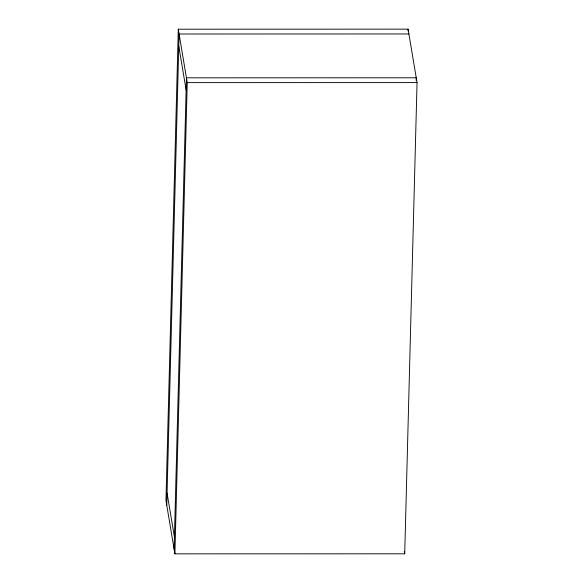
<?xml version="1.0" encoding="UTF-8"?>
<svg xmlns="http://www.w3.org/2000/svg" width="583" height="583" viewBox="0 0 583 583"><rect width="100%" height="100%" fill="white"/><g stroke="black" fill="none" stroke-linecap="round" stroke-linejoin="round"><path stroke-width="0.87" d="M178.289 29.194L165.951 500.411L174.907 553.85L404.711 553.806L417.049 82.589L408.093 29.15L178.289 29.194L187.245 82.633L174.907 553.85M166.753 505.221L179.098 34.003L408.894 33.96M174.106 549.04L186.443 77.823L416.247 77.779L416.175 80.512M408.042 30.972L408.093 29.15M187.245 82.633L417.049 82.589M404.31 551.401L404.711 553.806M178.777 46.123L186.123 89.942M167.073 493.101L174.419 536.921"/></g></svg>
